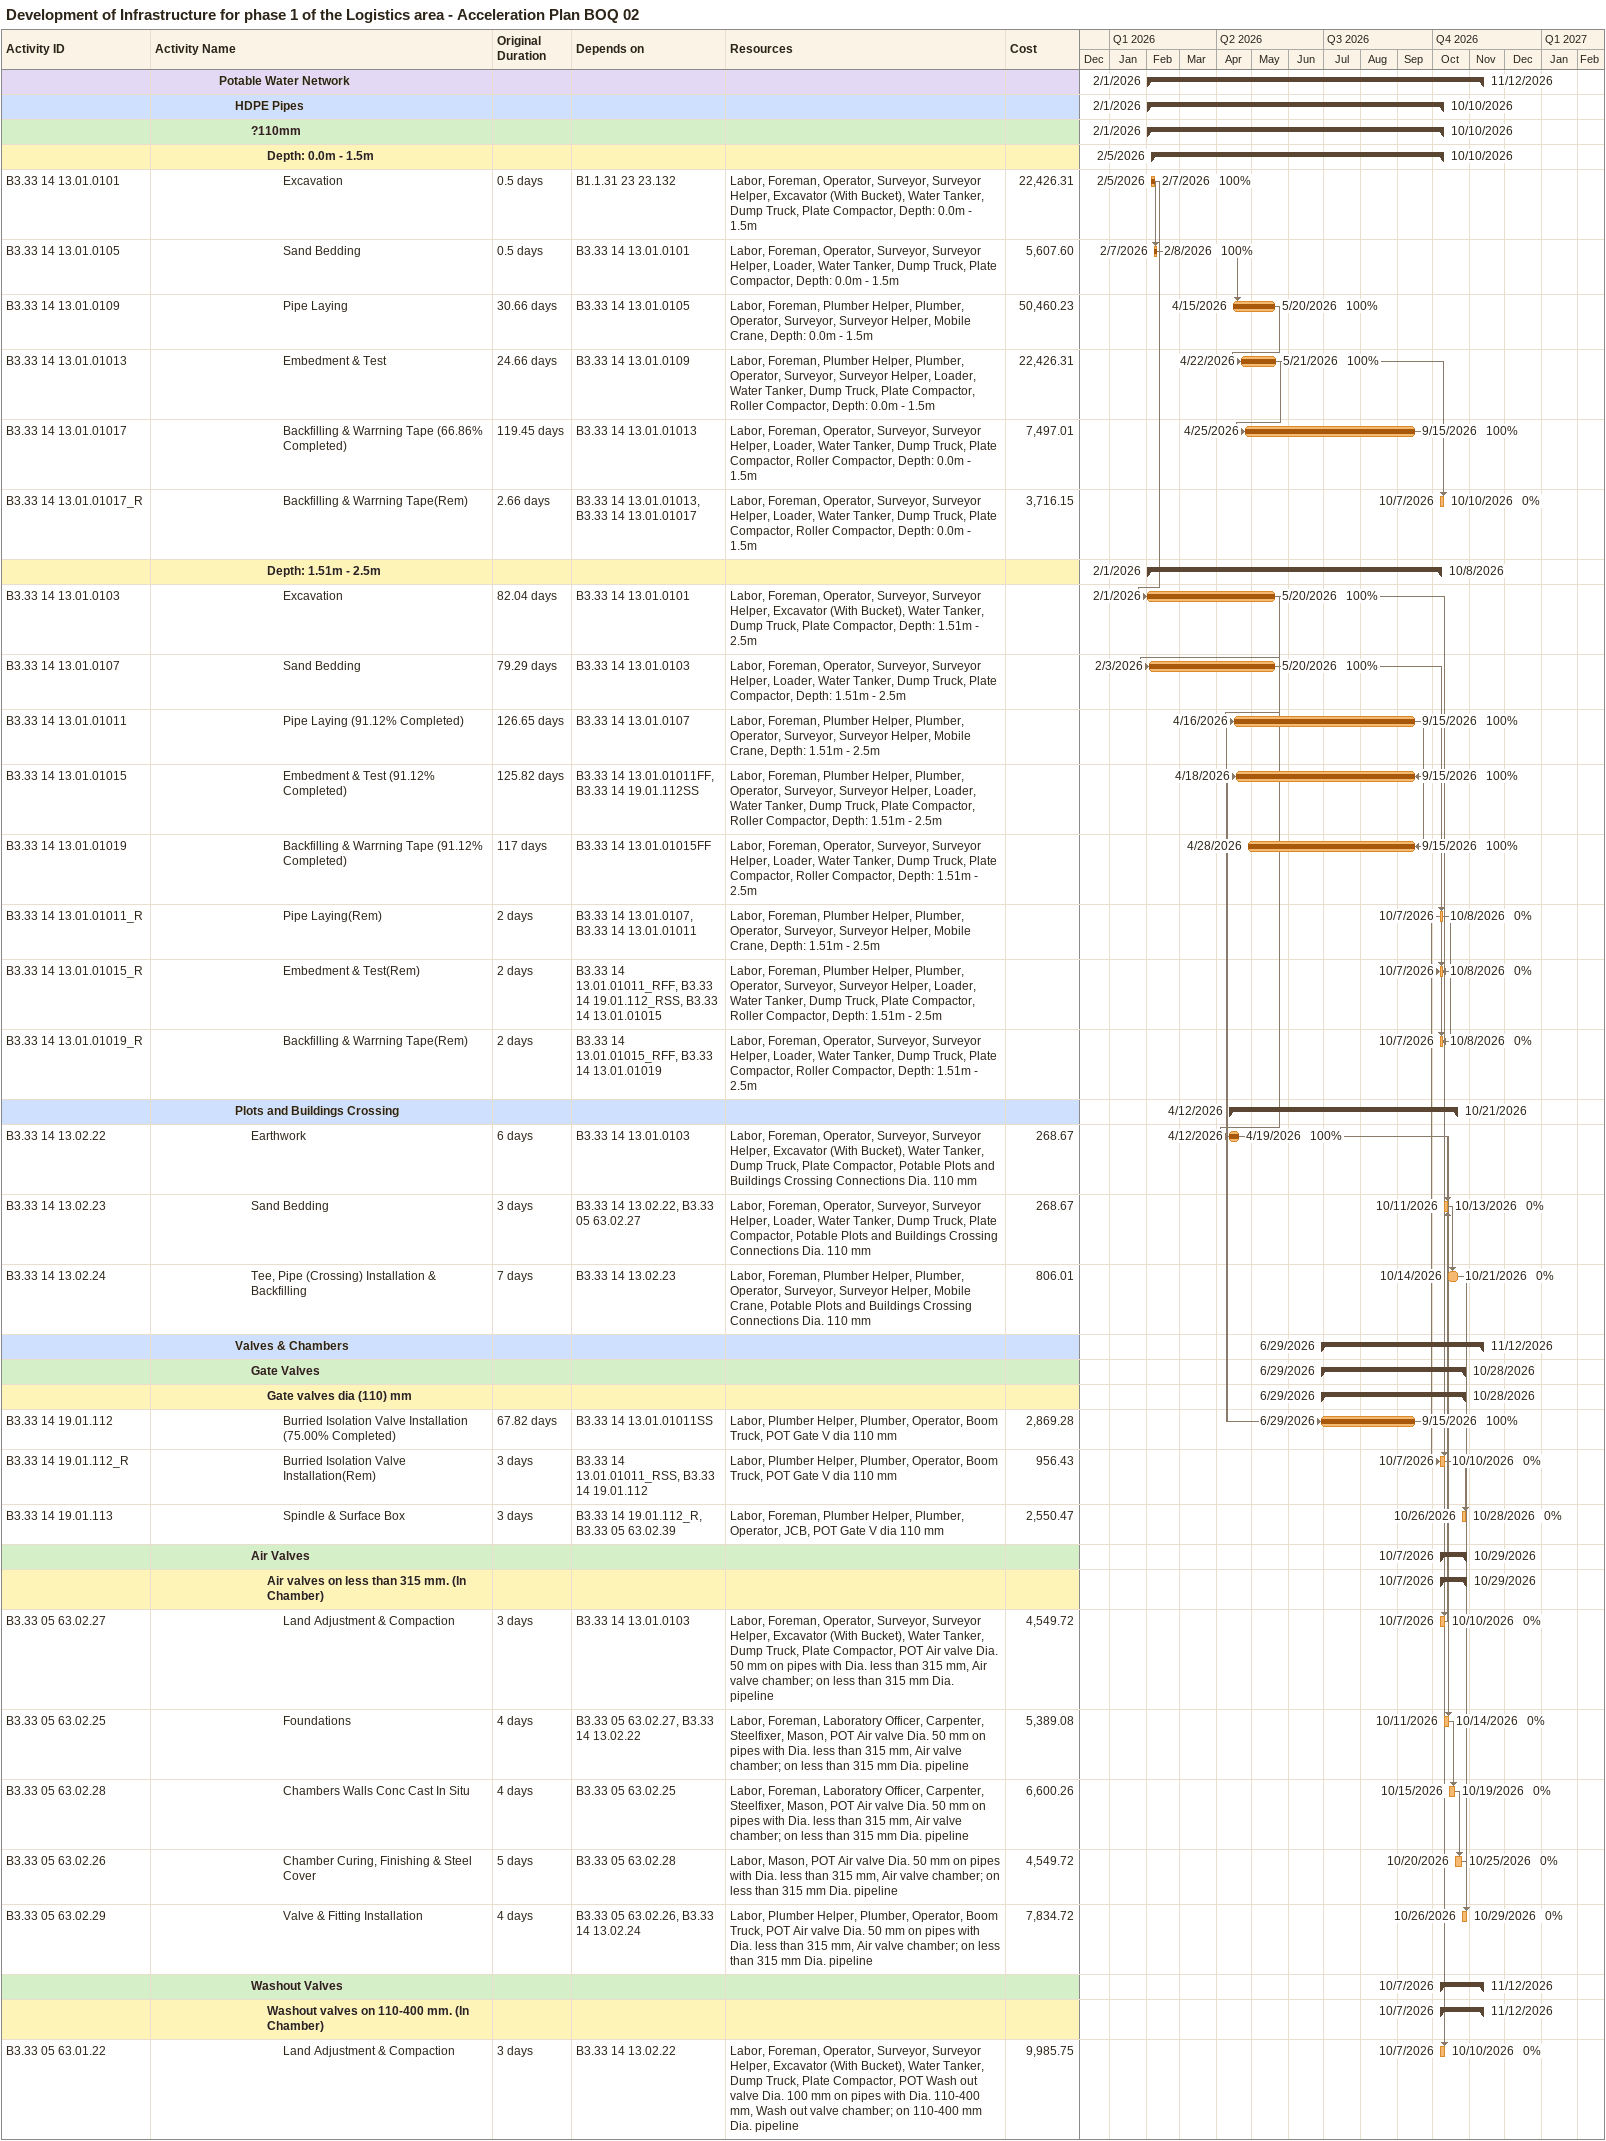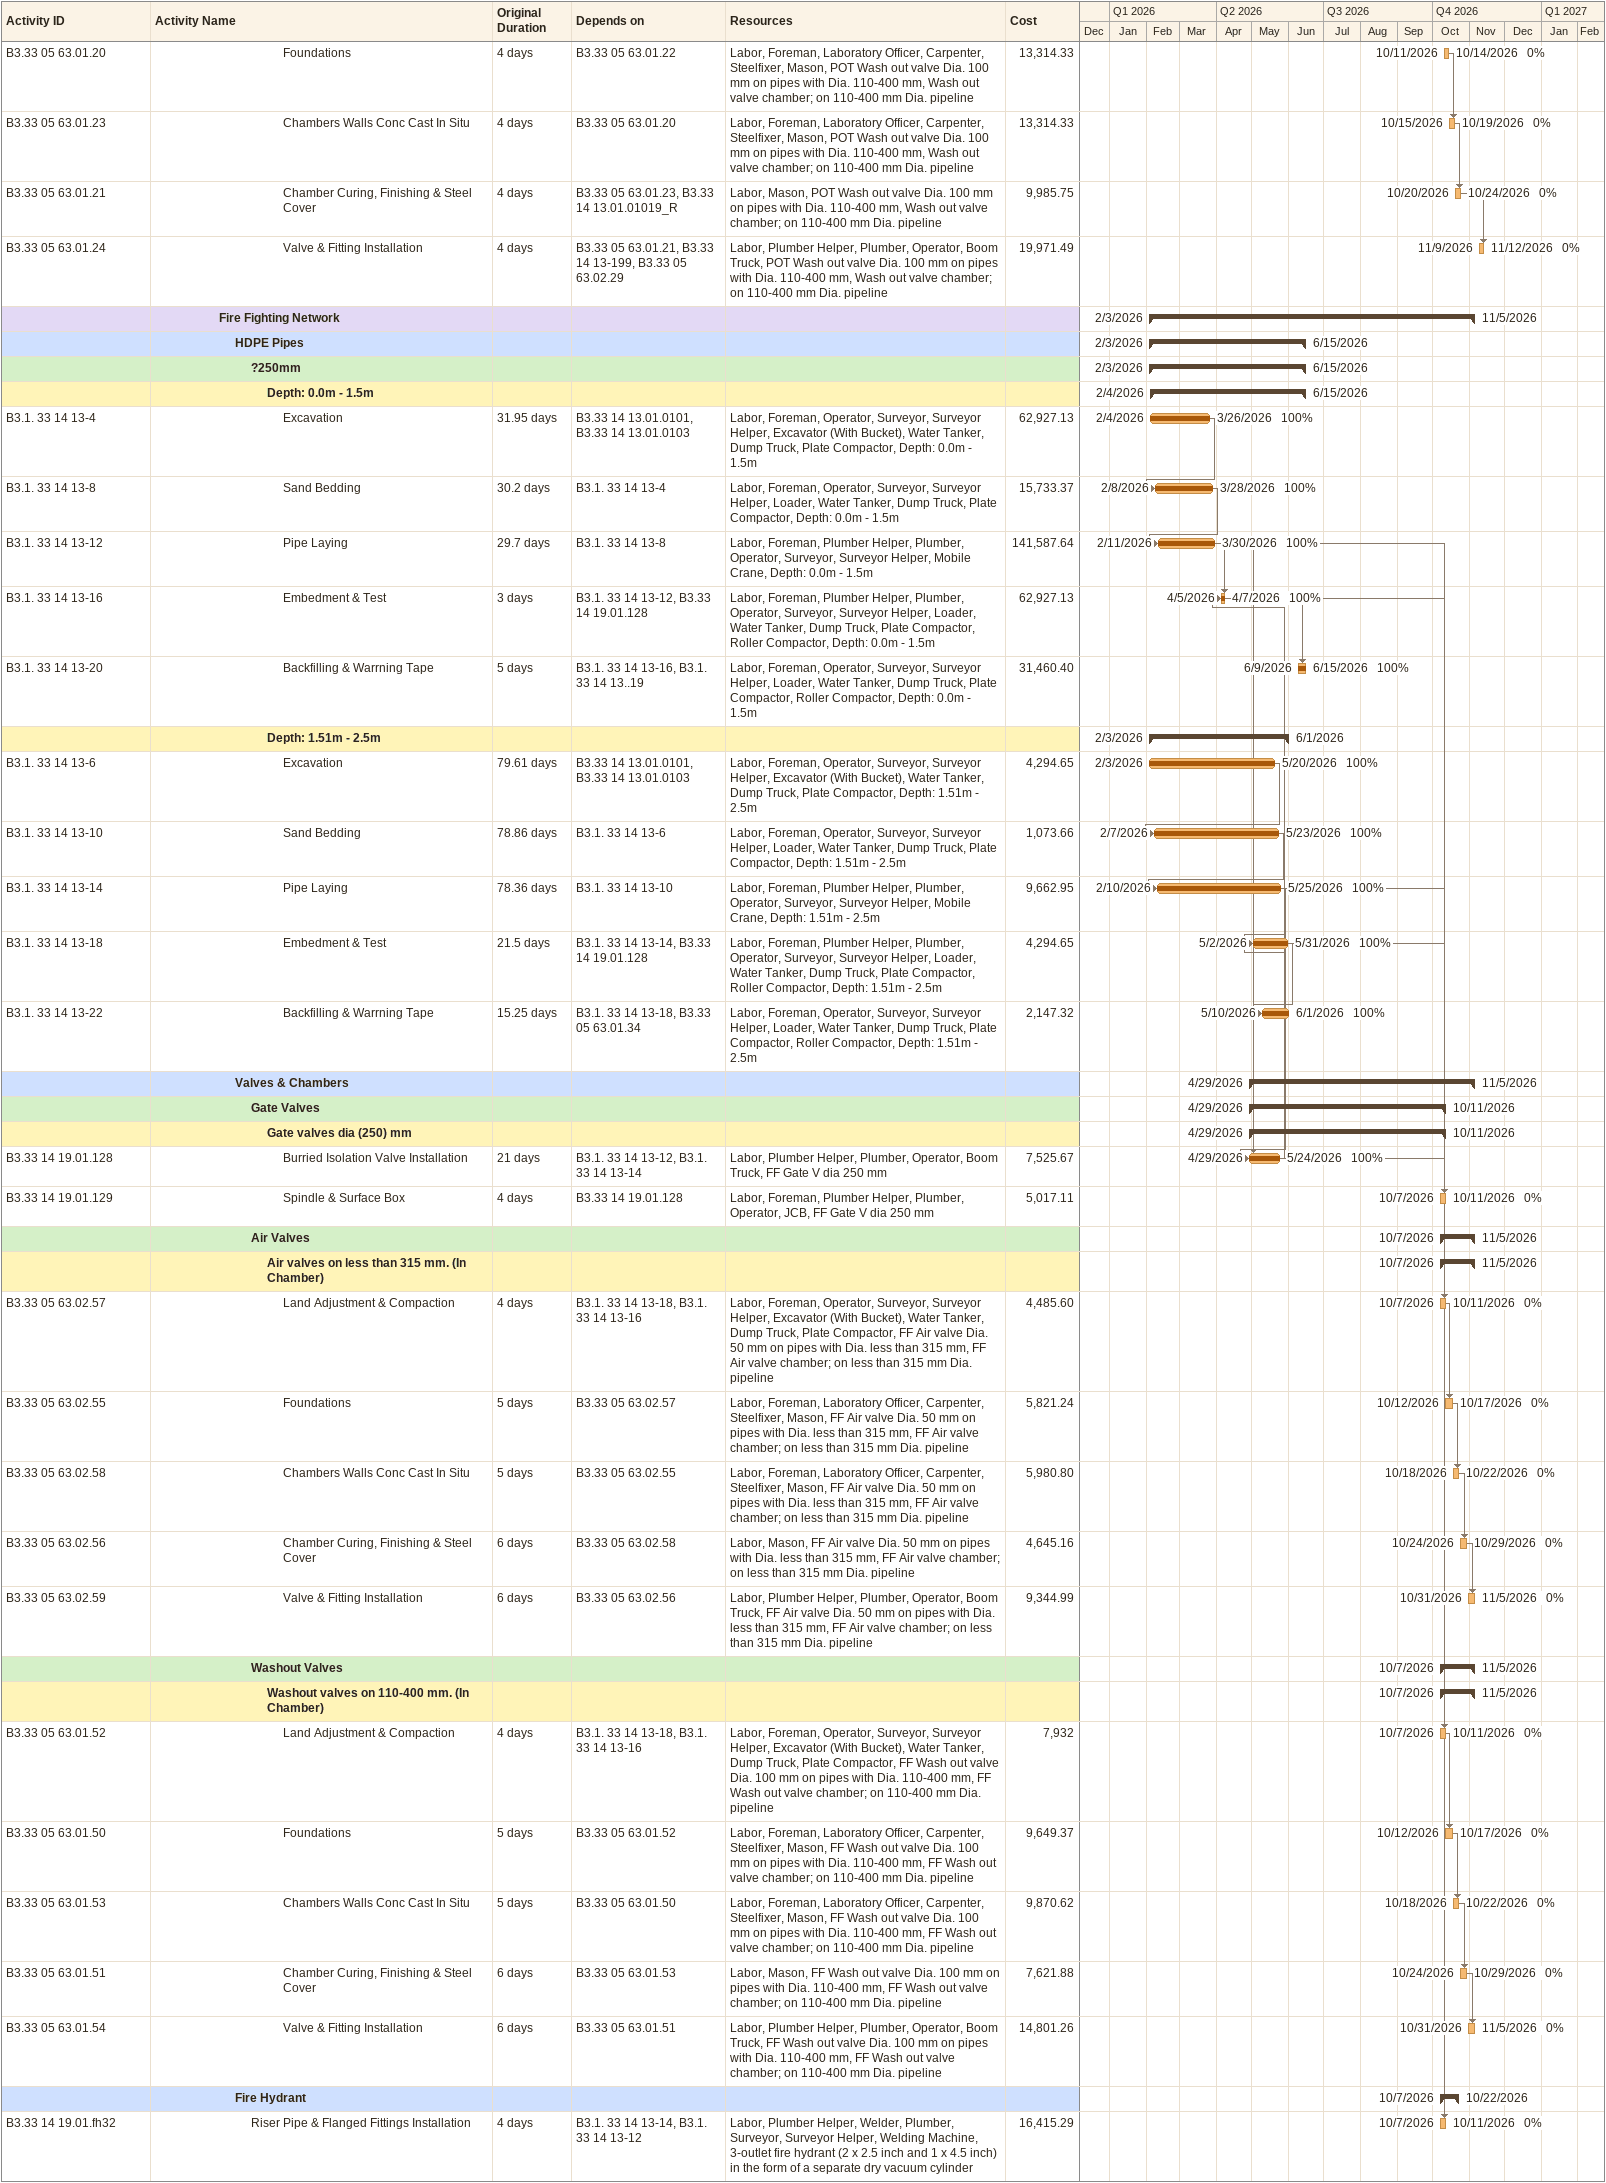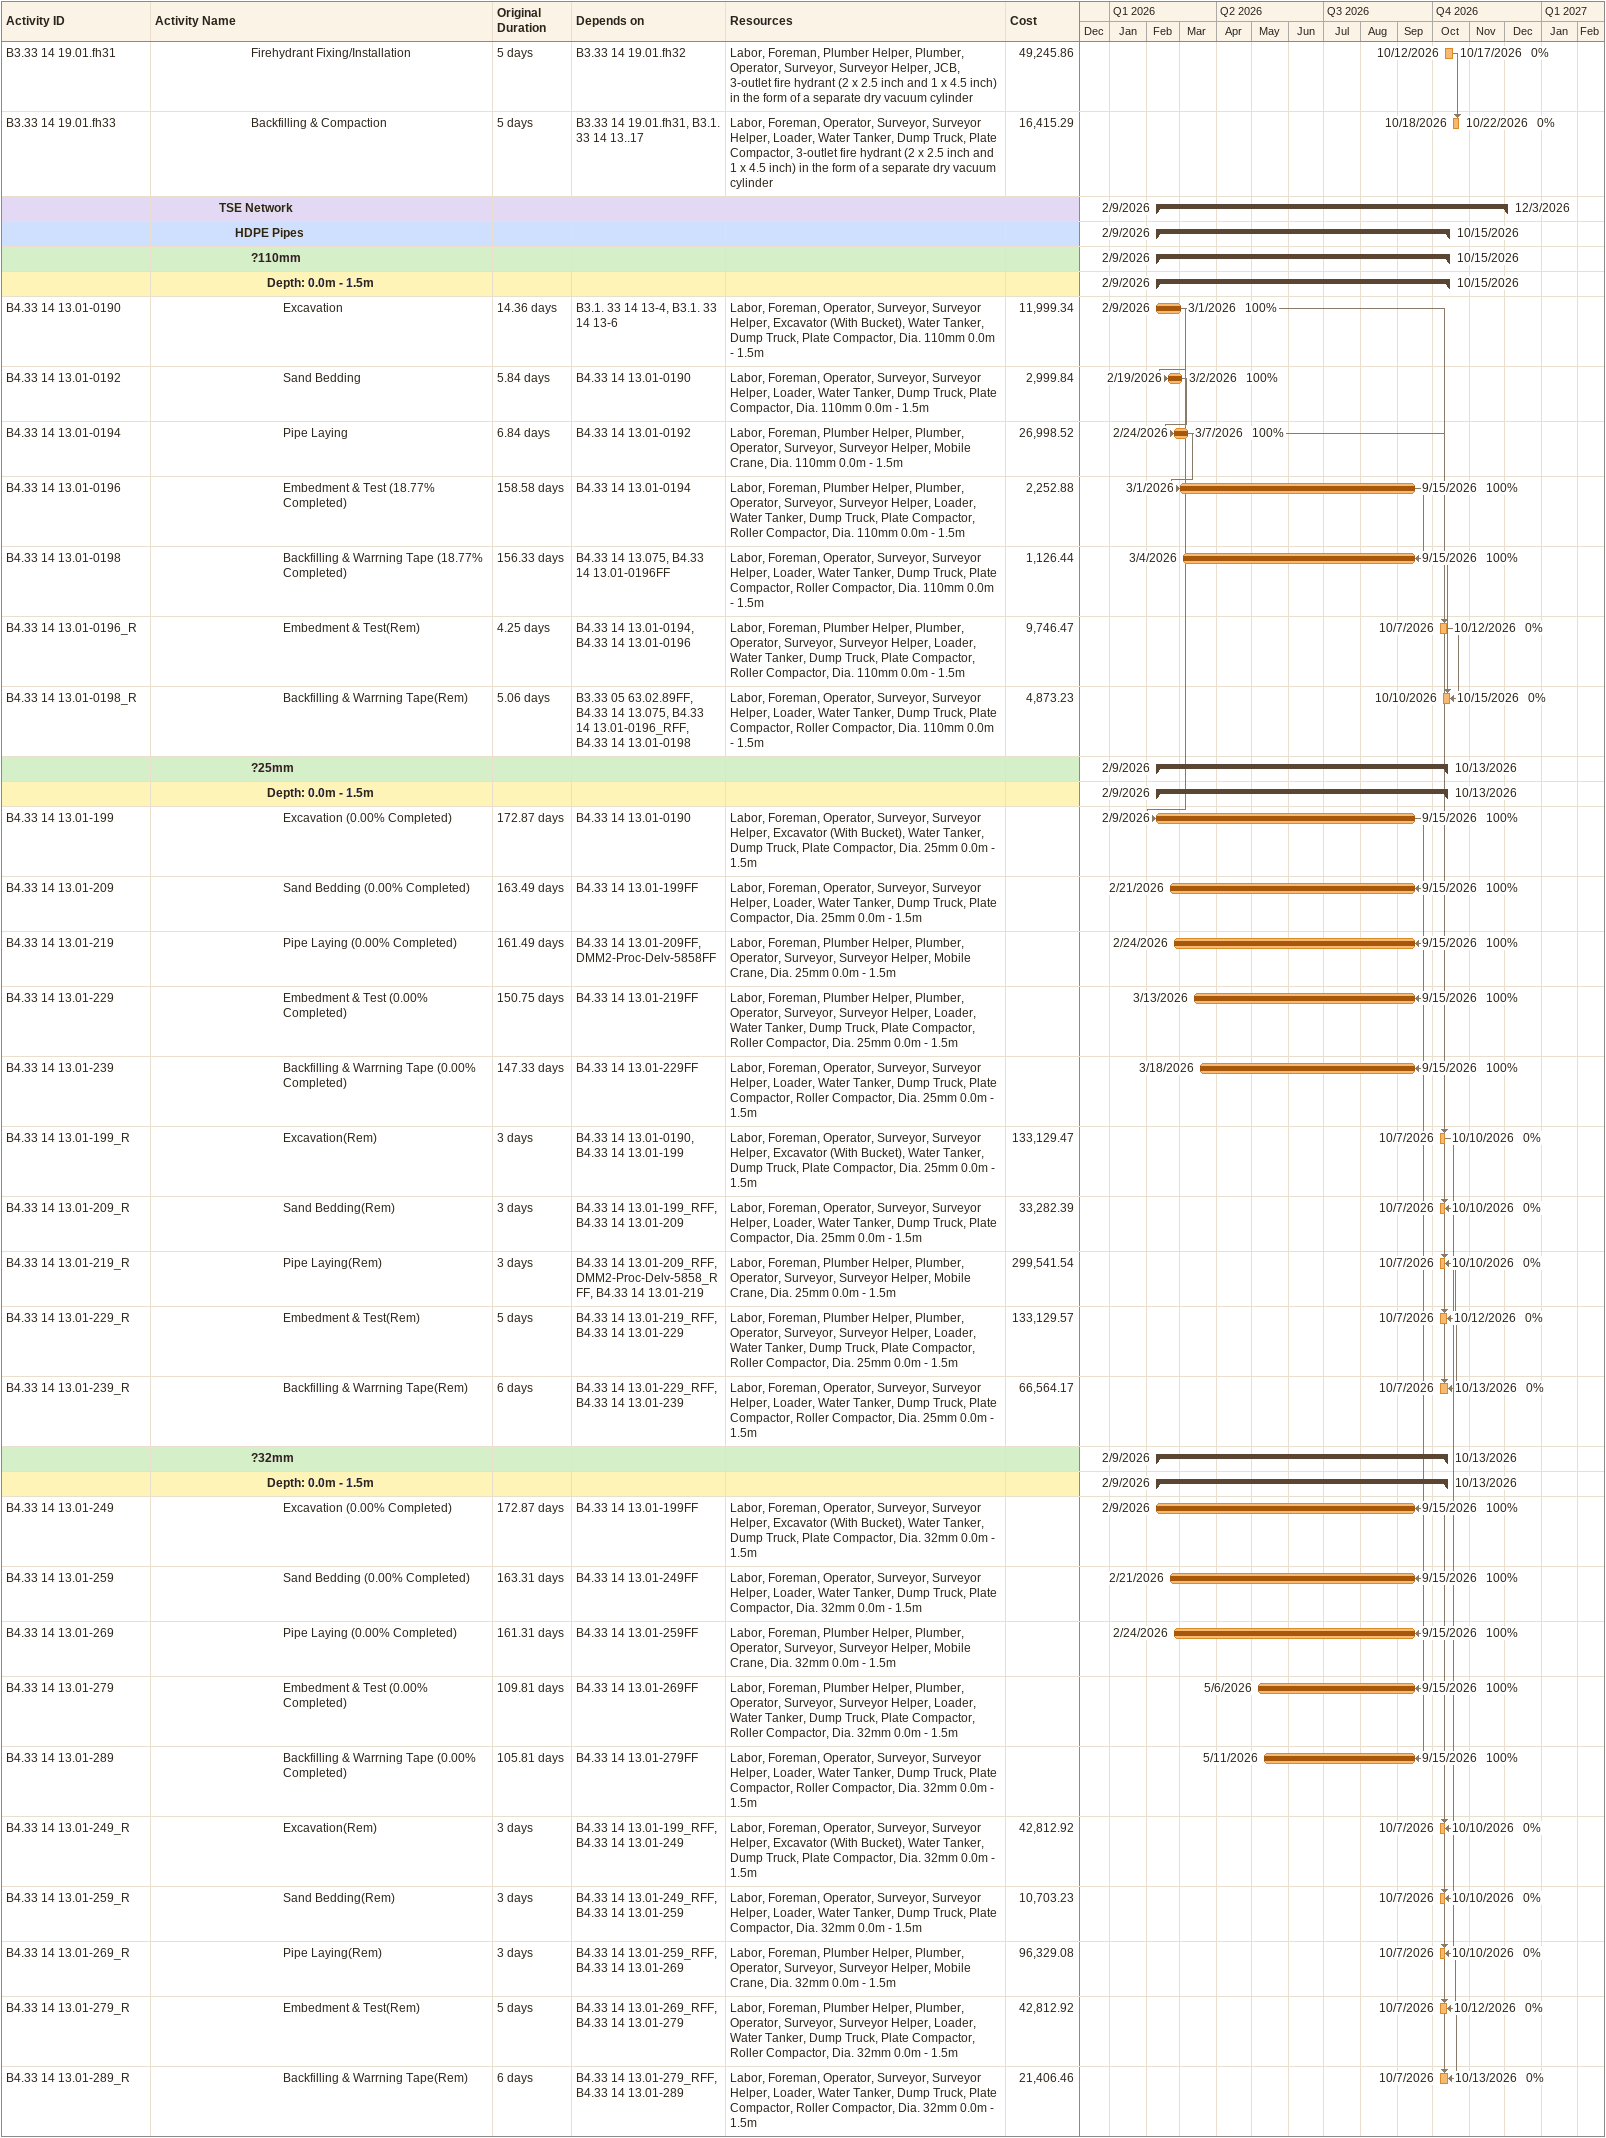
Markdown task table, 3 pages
Development of Infrastructure for phase 1 of the Logistics area - Acceleration Plan BOQ 02

| ID | Level | Task | Original duration | Start | Finish | Predecessors | Resources | % complete | Cost |
|---|---|---|---|---|---|---|---|---|---|
|  | 5 | **Potable Water Network** |  | 2026-02-01 | 2026-11-12 |  |  |  |  |
|  | 6 | **HDPE Pipes** |  | 2026-02-01 | 2026-10-10 |  |  |  |  |
|  | 7 | **?110mm** |  | 2026-02-01 | 2026-10-10 |  |  |  |  |
|  | 8 | **Depth: 0.0m - 1.5m** |  | 2026-02-05 | 2026-10-10 |  |  |  |  |
| B3.33 14 13.01.0101 | 9 | Excavation | 0.5d | 2026-02-05 | 2026-02-07 | B1.1.31 23 23.132 | Labor, Foreman, Operator, Surveyor, Surveyor Helper, Excavator (With Bucket), Water Tanker, Dump Truck, Plate Compactor, Depth: 0.0m - 1.5m | 100 | 22426.31 |
| B3.33 14 13.01.0105 | 9 | Sand Bedding | 0.5d | 2026-02-07 | 2026-02-08 | B3.33 14 13.01.0101 | Labor, Foreman, Operator, Surveyor, Surveyor Helper, Loader, Water Tanker, Dump Truck, Plate Compactor, Depth: 0.0m - 1.5m | 100 | 5607.60 |
| B3.33 14 13.01.0109 | 9 | Pipe Laying | 30.66d | 2026-04-15 | 2026-05-20 | B3.33 14 13.01.0105 | Labor, Foreman, Plumber Helper, Plumber, Operator, Surveyor, Surveyor Helper, Mobile Crane, Depth: 0.0m - 1.5m | 100 | 50460.23 |
| B3.33 14 13.01.01013 | 9 | Embedment & Test | 24.66d | 2026-04-22 | 2026-05-21 | B3.33 14 13.01.0109 | Labor, Foreman, Plumber Helper, Plumber, Operator, Surveyor, Surveyor Helper, Loader, Water Tanker, Dump Truck, Plate Compactor, Roller Compactor, Depth: 0.0m - 1.5m | 100 | 22426.31 |
| B3.33 14 13.01.01017 | 9 | Backfilling & Warrning Tape (66.86% Completed) | 119.45d | 2026-04-25 | 2026-09-15 | B3.33 14 13.01.01013 | Labor, Foreman, Operator, Surveyor, Surveyor Helper, Loader, Water Tanker, Dump Truck, Plate Compactor, Roller Compactor, Depth: 0.0m - 1.5m | 100 | 7497.01 |
| B3.33 14 13.01.01017_R | 9 | Backfilling & Warrning Tape(Rem) | 2.66d | 2026-10-07 | 2026-10-10 | B3.33 14 13.01.01013, B3.33 14 13.01.01017 | Labor, Foreman, Operator, Surveyor, Surveyor Helper, Loader, Water Tanker, Dump Truck, Plate Compactor, Roller Compactor, Depth: 0.0m - 1.5m | 0 | 3716.15 |
|  | 8 | **Depth: 1.51m - 2.5m** |  | 2026-02-01 | 2026-10-08 |  |  |  |  |
| B3.33 14 13.01.0103 | 9 | Excavation | 82.04d | 2026-02-01 | 2026-05-20 | B3.33 14 13.01.0101 | Labor, Foreman, Operator, Surveyor, Surveyor Helper, Excavator (With Bucket), Water Tanker, Dump Truck, Plate Compactor, Depth: 1.51m - 2.5m | 100 |  |
| B3.33 14 13.01.0107 | 9 | Sand Bedding | 79.29d | 2026-02-03 | 2026-05-20 | B3.33 14 13.01.0103 | Labor, Foreman, Operator, Surveyor, Surveyor Helper, Loader, Water Tanker, Dump Truck, Plate Compactor, Depth: 1.51m - 2.5m | 100 |  |
| B3.33 14 13.01.01011 | 9 | Pipe Laying (91.12% Completed) | 126.65d | 2026-04-16 | 2026-09-15 | B3.33 14 13.01.0107 | Labor, Foreman, Plumber Helper, Plumber, Operator, Surveyor, Surveyor Helper, Mobile Crane, Depth: 1.51m - 2.5m | 100 |  |
| B3.33 14 13.01.01015 | 9 | Embedment & Test (91.12% Completed) | 125.82d | 2026-04-18 | 2026-09-15 | B3.33 14 13.01.01011FF, B3.33 14 19.01.112SS | Labor, Foreman, Plumber Helper, Plumber, Operator, Surveyor, Surveyor Helper, Loader, Water Tanker, Dump Truck, Plate Compactor, Roller Compactor, Depth: 1.51m - 2.5m | 100 |  |
| B3.33 14 13.01.01019 | 9 | Backfilling & Warrning Tape (91.12% Completed) | 117d | 2026-04-28 | 2026-09-15 | B3.33 14 13.01.01015FF | Labor, Foreman, Operator, Surveyor, Surveyor Helper, Loader, Water Tanker, Dump Truck, Plate Compactor, Roller Compactor, Depth: 1.51m - 2.5m | 100 |  |
| B3.33 14 13.01.01011_R | 9 | Pipe Laying(Rem) | 2d | 2026-10-07 | 2026-10-08 | B3.33 14 13.01.0107, B3.33 14 13.01.01011 | Labor, Foreman, Plumber Helper, Plumber, Operator, Surveyor, Surveyor Helper, Mobile Crane, Depth: 1.51m - 2.5m | 0 |  |
| B3.33 14 13.01.01015_R | 9 | Embedment & Test(Rem) | 2d | 2026-10-07 | 2026-10-08 | B3.33 14 13.01.01011_RFF, B3.33 14 19.01.112_RSS, B3.33 14 13.01.01015 | Labor, Foreman, Plumber Helper, Plumber, Operator, Surveyor, Surveyor Helper, Loader, Water Tanker, Dump Truck, Plate Compactor, Roller Compactor, Depth: 1.51m - 2.5m | 0 |  |
| B3.33 14 13.01.01019_R | 9 | Backfilling & Warrning Tape(Rem) | 2d | 2026-10-07 | 2026-10-08 | B3.33 14 13.01.01015_RFF, B3.33 14 13.01.01019 | Labor, Foreman, Operator, Surveyor, Surveyor Helper, Loader, Water Tanker, Dump Truck, Plate Compactor, Roller Compactor, Depth: 1.51m - 2.5m | 0 |  |
|  | 6 | **Plots and Buildings Crossing** |  | 2026-04-12 | 2026-10-21 |  |  |  |  |
| B3.33 14 13.02.22 | 7 | Earthwork | 6d | 2026-04-12 | 2026-04-19 | B3.33 14 13.01.0103 | Labor, Foreman, Operator, Surveyor, Surveyor Helper, Excavator (With Bucket), Water Tanker, Dump Truck, Plate Compactor, Potable Plots and Buildings Crossing Connections Dia. 110 mm | 100 | 268.67 |
| B3.33 14 13.02.23 | 7 | Sand Bedding | 3d | 2026-10-11 | 2026-10-13 | B3.33 14 13.02.22, B3.33 05 63.02.27 | Labor, Foreman, Operator, Surveyor, Surveyor Helper, Loader, Water Tanker, Dump Truck, Plate Compactor, Potable Plots and Buildings Crossing Connections Dia. 110 mm | 0 | 268.67 |
| B3.33 14 13.02.24 | 7 | Tee, Pipe (Crossing) Installation & Backfilling | 7d | 2026-10-14 | 2026-10-21 | B3.33 14 13.02.23 | Labor, Foreman, Plumber Helper, Plumber, Operator, Surveyor, Surveyor Helper, Mobile Crane, Potable Plots and Buildings Crossing Connections Dia. 110 mm | 0 | 806.01 |
|  | 6 | **Valves & Chambers** |  | 2026-06-29 | 2026-11-12 |  |  |  |  |
|  | 7 | **Gate Valves** |  | 2026-06-29 | 2026-10-28 |  |  |  |  |
|  | 8 | **Gate valves dia (110) mm** |  | 2026-06-29 | 2026-10-28 |  |  |  |  |
| B3.33 14 19.01.112 | 9 | Burried Isolation Valve Installation (75.00% Completed) | 67.82d | 2026-06-29 | 2026-09-15 | B3.33 14 13.01.01011SS | Labor, Plumber Helper, Plumber, Operator, Boom Truck, POT Gate V dia 110 mm | 100 | 2869.28 |
| B3.33 14 19.01.112_R | 9 | Burried Isolation Valve Installation(Rem) | 3d | 2026-10-07 | 2026-10-10 | B3.33 14 13.01.01011_RSS, B3.33 14 19.01.112 | Labor, Plumber Helper, Plumber, Operator, Boom Truck, POT Gate V dia 110 mm | 0 | 956.43 |
| B3.33 14 19.01.113 | 9 | Spindle & Surface Box | 3d | 2026-10-26 | 2026-10-28 | B3.33 14 19.01.112_R, B3.33 05 63.02.39 | Labor, Foreman, Plumber Helper, Plumber, Operator, JCB, POT Gate V dia 110 mm | 0 | 2550.47 |
|  | 7 | **Air Valves** |  | 2026-10-07 | 2026-10-29 |  |  |  |  |
|  | 8 | **Air valves on less than 315 mm. (In Chamber)** |  | 2026-10-07 | 2026-10-29 |  |  |  |  |
| B3.33 05 63.02.27 | 9 | Land Adjustment & Compaction | 3d | 2026-10-07 | 2026-10-10 | B3.33 14 13.01.0103 | Labor, Foreman, Operator, Surveyor, Surveyor Helper, Excavator (With Bucket), Water Tanker, Dump Truck, Plate Compactor, POT Air valve Dia. 50 mm on pipes with Dia. less than 315 mm, Air valve chamber; on less than 315 mm Dia. pipeline | 0 | 4549.72 |
| B3.33 05 63.02.25 | 9 | Foundations | 4d | 2026-10-11 | 2026-10-14 | B3.33 05 63.02.27, B3.33 14 13.02.22 | Labor, Foreman, Laboratory Officer, Carpenter, Steelfixer, Mason, POT Air valve Dia. 50 mm on pipes with Dia. less than 315 mm, Air valve chamber; on less than 315 mm Dia. pipeline | 0 | 5389.08 |
| B3.33 05 63.02.28 | 9 | Chambers Walls Conc Cast In Situ | 4d | 2026-10-15 | 2026-10-19 | B3.33 05 63.02.25 | Labor, Foreman, Laboratory Officer, Carpenter, Steelfixer, Mason, POT Air valve Dia. 50 mm on pipes with Dia. less than 315 mm, Air valve chamber; on less than 315 mm Dia. pipeline | 0 | 6600.26 |
| B3.33 05 63.02.26 | 9 | Chamber Curing, Finishing & Steel Cover | 5d | 2026-10-20 | 2026-10-25 | B3.33 05 63.02.28 | Labor, Mason, POT Air valve Dia. 50 mm on pipes with Dia. less than 315 mm, Air valve chamber; on less than 315 mm Dia. pipeline | 0 | 4549.72 |
| B3.33 05 63.02.29 | 9 | Valve & Fitting Installation | 4d | 2026-10-26 | 2026-10-29 | B3.33 05 63.02.26, B3.33 14 13.02.24 | Labor, Plumber Helper, Plumber, Operator, Boom Truck, POT Air valve Dia. 50 mm on pipes with Dia. less than 315 mm, Air valve chamber; on less than 315 mm Dia. pipeline | 0 | 7834.72 |
|  | 7 | **Washout Valves** |  | 2026-10-07 | 2026-11-12 |  |  |  |  |
|  | 8 | **Washout valves on 110-400 mm. (In Chamber)** |  | 2026-10-07 | 2026-11-12 |  |  |  |  |
| B3.33 05 63.01.22 | 9 | Land Adjustment & Compaction | 3d | 2026-10-07 | 2026-10-10 | B3.33 14 13.02.22 | Labor, Foreman, Operator, Surveyor, Surveyor Helper, Excavator (With Bucket), Water Tanker, Dump Truck, Plate Compactor, POT Wash out valve Dia. 100 mm on pipes with Dia. 110-400 mm, Wash out valve chamber; on 110-400 mm Dia. pipeline | 0 | 9985.75 |
| B3.33 05 63.01.20 | 9 | Foundations | 4d | 2026-10-11 | 2026-10-14 | B3.33 05 63.01.22 | Labor, Foreman, Laboratory Officer, Carpenter, Steelfixer, Mason, POT Wash out valve Dia. 100 mm on pipes with Dia. 110-400 mm, Wash out valve chamber; on 110-400 mm Dia. pipeline | 0 | 13314.33 |
| B3.33 05 63.01.23 | 9 | Chambers Walls Conc Cast In Situ | 4d | 2026-10-15 | 2026-10-19 | B3.33 05 63.01.20 | Labor, Foreman, Laboratory Officer, Carpenter, Steelfixer, Mason, POT Wash out valve Dia. 100 mm on pipes with Dia. 110-400 mm, Wash out valve chamber; on 110-400 mm Dia. pipeline | 0 | 13314.33 |
| B3.33 05 63.01.21 | 9 | Chamber Curing, Finishing & Steel Cover | 4d | 2026-10-20 | 2026-10-24 | B3.33 05 63.01.23, B3.33 14 13.01.01019_R | Labor, Mason, POT Wash out valve Dia. 100 mm on pipes with Dia. 110-400 mm, Wash out valve chamber; on 110-400 mm Dia. pipeline | 0 | 9985.75 |
| B3.33 05 63.01.24 | 9 | Valve & Fitting Installation | 4d | 2026-11-09 | 2026-11-12 | B3.33 05 63.01.21, B3.33 14 13-199, B3.33 05 63.02.29 | Labor, Plumber Helper, Plumber, Operator, Boom Truck, POT Wash out valve Dia. 100 mm on pipes with Dia. 110-400 mm, Wash out valve chamber; on 110-400 mm Dia. pipeline | 0 | 19971.49 |
|  | 5 | **Fire Fighting Network** |  | 2026-02-03 | 2026-11-05 |  |  |  |  |
|  | 6 | **HDPE Pipes** |  | 2026-02-03 | 2026-06-15 |  |  |  |  |
|  | 7 | **?250mm** |  | 2026-02-03 | 2026-06-15 |  |  |  |  |
|  | 8 | **Depth: 0.0m - 1.5m** |  | 2026-02-04 | 2026-06-15 |  |  |  |  |
| B3.1. 33 14 13-4 | 9 | Excavation | 31.95d | 2026-02-04 | 2026-03-26 | B3.33 14 13.01.0101, B3.33 14 13.01.0103 | Labor, Foreman, Operator, Surveyor, Surveyor Helper, Excavator (With Bucket), Water Tanker, Dump Truck, Plate Compactor, Depth: 0.0m - 1.5m | 100 | 62927.13 |
| B3.1. 33 14 13-8 | 9 | Sand Bedding | 30.2d | 2026-02-08 | 2026-03-28 | B3.1. 33 14 13-4 | Labor, Foreman, Operator, Surveyor, Surveyor Helper, Loader, Water Tanker, Dump Truck, Plate Compactor, Depth: 0.0m - 1.5m | 100 | 15733.37 |
| B3.1. 33 14 13-12 | 9 | Pipe Laying | 29.7d | 2026-02-11 | 2026-03-30 | B3.1. 33 14 13-8 | Labor, Foreman, Plumber Helper, Plumber, Operator, Surveyor, Surveyor Helper, Mobile Crane, Depth: 0.0m - 1.5m | 100 | 141587.64 |
| B3.1. 33 14 13-16 | 9 | Embedment & Test | 3d | 2026-04-05 | 2026-04-07 | B3.1. 33 14 13-12, B3.33 14 19.01.128 | Labor, Foreman, Plumber Helper, Plumber, Operator, Surveyor, Surveyor Helper, Loader, Water Tanker, Dump Truck, Plate Compactor, Roller Compactor, Depth: 0.0m - 1.5m | 100 | 62927.13 |
| B3.1. 33 14 13-20 | 9 | Backfilling & Warrning Tape | 5d | 2026-06-09 | 2026-06-15 | B3.1. 33 14 13-16, B3.1. 33 14 13..19 | Labor, Foreman, Operator, Surveyor, Surveyor Helper, Loader, Water Tanker, Dump Truck, Plate Compactor, Roller Compactor, Depth: 0.0m - 1.5m | 100 | 31460.40 |
|  | 8 | **Depth: 1.51m - 2.5m** |  | 2026-02-03 | 2026-06-01 |  |  |  |  |
| B3.1. 33 14 13-6 | 9 | Excavation | 79.61d | 2026-02-03 | 2026-05-20 | B3.33 14 13.01.0101, B3.33 14 13.01.0103 | Labor, Foreman, Operator, Surveyor, Surveyor Helper, Excavator (With Bucket), Water Tanker, Dump Truck, Plate Compactor, Depth: 1.51m - 2.5m | 100 | 4294.65 |
| B3.1. 33 14 13-10 | 9 | Sand Bedding | 78.86d | 2026-02-07 | 2026-05-23 | B3.1. 33 14 13-6 | Labor, Foreman, Operator, Surveyor, Surveyor Helper, Loader, Water Tanker, Dump Truck, Plate Compactor, Depth: 1.51m - 2.5m | 100 | 1073.66 |
| B3.1. 33 14 13-14 | 9 | Pipe Laying | 78.36d | 2026-02-10 | 2026-05-25 | B3.1. 33 14 13-10 | Labor, Foreman, Plumber Helper, Plumber, Operator, Surveyor, Surveyor Helper, Mobile Crane, Depth: 1.51m - 2.5m | 100 | 9662.95 |
| B3.1. 33 14 13-18 | 9 | Embedment & Test | 21.5d | 2026-05-02 | 2026-05-31 | B3.1. 33 14 13-14, B3.33 14 19.01.128 | Labor, Foreman, Plumber Helper, Plumber, Operator, Surveyor, Surveyor Helper, Loader, Water Tanker, Dump Truck, Plate Compactor, Roller Compactor, Depth: 1.51m - 2.5m | 100 | 4294.65 |
| B3.1. 33 14 13-22 | 9 | Backfilling & Warrning Tape | 15.25d | 2026-05-10 | 2026-06-01 | B3.1. 33 14 13-18, B3.33 05 63.01.34 | Labor, Foreman, Operator, Surveyor, Surveyor Helper, Loader, Water Tanker, Dump Truck, Plate Compactor, Roller Compactor, Depth: 1.51m - 2.5m | 100 | 2147.32 |
|  | 6 | **Valves & Chambers** |  | 2026-04-29 | 2026-11-05 |  |  |  |  |
|  | 7 | **Gate Valves** |  | 2026-04-29 | 2026-10-11 |  |  |  |  |
|  | 8 | **Gate valves dia (250) mm** |  | 2026-04-29 | 2026-10-11 |  |  |  |  |
| B3.33 14 19.01.128 | 9 | Burried Isolation Valve Installation | 21d | 2026-04-29 | 2026-05-24 | B3.1. 33 14 13-12, B3.1. 33 14 13-14 | Labor, Plumber Helper, Plumber, Operator, Boom Truck, FF Gate V dia 250 mm | 100 | 7525.67 |
| B3.33 14 19.01.129 | 9 | Spindle & Surface Box | 4d | 2026-10-07 | 2026-10-11 | B3.33 14 19.01.128 | Labor, Foreman, Plumber Helper, Plumber, Operator, JCB, FF Gate V dia 250 mm | 0 | 5017.11 |
|  | 7 | **Air Valves** |  | 2026-10-07 | 2026-11-05 |  |  |  |  |
|  | 8 | **Air valves on less than 315 mm. (In Chamber)** |  | 2026-10-07 | 2026-11-05 |  |  |  |  |
| B3.33 05 63.02.57 | 9 | Land Adjustment & Compaction | 4d | 2026-10-07 | 2026-10-11 | B3.1. 33 14 13-18, B3.1. 33 14 13-16 | Labor, Foreman, Operator, Surveyor, Surveyor Helper, Excavator (With Bucket), Water Tanker, Dump Truck, Plate Compactor, FF Air valve Dia. 50 mm on pipes with Dia. less than 315 mm, FF Air valve chamber; on less than 315 mm Dia. pipeline | 0 | 4485.60 |
| B3.33 05 63.02.55 | 9 | Foundations | 5d | 2026-10-12 | 2026-10-17 | B3.33 05 63.02.57 | Labor, Foreman, Laboratory Officer, Carpenter, Steelfixer, Mason, FF Air valve Dia. 50 mm on pipes with Dia. less than 315 mm, FF Air valve chamber; on less than 315 mm Dia. pipeline | 0 | 5821.24 |
| B3.33 05 63.02.58 | 9 | Chambers Walls Conc Cast In Situ | 5d | 2026-10-18 | 2026-10-22 | B3.33 05 63.02.55 | Labor, Foreman, Laboratory Officer, Carpenter, Steelfixer, Mason, FF Air valve Dia. 50 mm on pipes with Dia. less than 315 mm, FF Air valve chamber; on less than 315 mm Dia. pipeline | 0 | 5980.80 |
| B3.33 05 63.02.56 | 9 | Chamber Curing, Finishing & Steel Cover | 6d | 2026-10-24 | 2026-10-29 | B3.33 05 63.02.58 | Labor, Mason, FF Air valve Dia. 50 mm on pipes with Dia. less than 315 mm, FF Air valve chamber; on less than 315 mm Dia. pipeline | 0 | 4645.16 |
| B3.33 05 63.02.59 | 9 | Valve & Fitting Installation | 6d | 2026-10-31 | 2026-11-05 | B3.33 05 63.02.56 | Labor, Plumber Helper, Plumber, Operator, Boom Truck, FF Air valve Dia. 50 mm on pipes with Dia. less than 315 mm, FF Air valve chamber; on less than 315 mm Dia. pipeline | 0 | 9344.99 |
|  | 7 | **Washout Valves** |  | 2026-10-07 | 2026-11-05 |  |  |  |  |
|  | 8 | **Washout valves on 110-400 mm. (In Chamber)** |  | 2026-10-07 | 2026-11-05 |  |  |  |  |
| B3.33 05 63.01.52 | 9 | Land Adjustment & Compaction | 4d | 2026-10-07 | 2026-10-11 | B3.1. 33 14 13-18, B3.1. 33 14 13-16 | Labor, Foreman, Operator, Surveyor, Surveyor Helper, Excavator (With Bucket), Water Tanker, Dump Truck, Plate Compactor, FF Wash out valve Dia. 100 mm on pipes with Dia. 110-400 mm, FF Wash out valve chamber; on 110-400 mm Dia. pipeline | 0 | 7932 |
| B3.33 05 63.01.50 | 9 | Foundations | 5d | 2026-10-12 | 2026-10-17 | B3.33 05 63.01.52 | Labor, Foreman, Laboratory Officer, Carpenter, Steelfixer, Mason, FF Wash out valve Dia. 100 mm on pipes with Dia. 110-400 mm, FF Wash out valve chamber; on 110-400 mm Dia. pipeline | 0 | 9649.37 |
| B3.33 05 63.01.53 | 9 | Chambers Walls Conc Cast In Situ | 5d | 2026-10-18 | 2026-10-22 | B3.33 05 63.01.50 | Labor, Foreman, Laboratory Officer, Carpenter, Steelfixer, Mason, FF Wash out valve Dia. 100 mm on pipes with Dia. 110-400 mm, FF Wash out valve chamber; on 110-400 mm Dia. pipeline | 0 | 9870.62 |
| B3.33 05 63.01.51 | 9 | Chamber Curing, Finishing & Steel Cover | 6d | 2026-10-24 | 2026-10-29 | B3.33 05 63.01.53 | Labor, Mason, FF Wash out valve Dia. 100 mm on pipes with Dia. 110-400 mm, FF Wash out valve chamber; on 110-400 mm Dia. pipeline | 0 | 7621.88 |
| B3.33 05 63.01.54 | 9 | Valve & Fitting Installation | 6d | 2026-10-31 | 2026-11-05 | B3.33 05 63.01.51 | Labor, Plumber Helper, Plumber, Operator, Boom Truck, FF Wash out valve Dia. 100 mm on pipes with Dia. 110-400 mm, FF Wash out valve chamber; on 110-400 mm Dia. pipeline | 0 | 14801.26 |
|  | 6 | **Fire Hydrant** |  | 2026-10-07 | 2026-10-22 |  |  |  |  |
| B3.33 14 19.01.fh32 | 7 | Riser Pipe & Flanged Fittings Installation | 4d | 2026-10-07 | 2026-10-11 | B3.1. 33 14 13-14, B3.1. 33 14 13-12 | Labor, Plumber Helper, Welder, Plumber, Surveyor, Surveyor Helper, Welding Machine, 3-outlet fire hydrant (2 x 2.5 inch and 1 x 4.5 inch) in the form of a separate dry vacuum cylinder | 0 | 16415.29 |
| B3.33 14 19.01.fh31 | 7 | Firehydrant Fixing/Installation | 5d | 2026-10-12 | 2026-10-17 | B3.33 14 19.01.fh32 | Labor, Foreman, Plumber Helper, Plumber, Operator, Surveyor, Surveyor Helper, JCB, 3-outlet fire hydrant (2 x 2.5 inch and 1 x 4.5 inch) in the form of a separate dry vacuum cylinder | 0 | 49245.86 |
| B3.33 14 19.01.fh33 | 7 | Backfilling & Compaction | 5d | 2026-10-18 | 2026-10-22 | B3.33 14 19.01.fh31, B3.1. 33 14 13..17 | Labor, Foreman, Operator, Surveyor, Surveyor Helper, Loader, Water Tanker, Dump Truck, Plate Compactor, 3-outlet fire hydrant (2 x 2.5 inch and 1 x 4.5 inch) in the form of a separate dry vacuum cylinder | 0 | 16415.29 |
|  | 5 | **TSE Network** |  | 2026-02-09 | 2026-12-03 |  |  |  |  |
|  | 6 | **HDPE Pipes** |  | 2026-02-09 | 2026-10-15 |  |  |  |  |
|  | 7 | **?110mm** |  | 2026-02-09 | 2026-10-15 |  |  |  |  |
|  | 8 | **Depth: 0.0m - 1.5m** |  | 2026-02-09 | 2026-10-15 |  |  |  |  |
| B4.33 14 13.01-0190 | 9 | Excavation | 14.36d | 2026-02-09 | 2026-03-01 | B3.1. 33 14 13-4, B3.1. 33 14 13-6 | Labor, Foreman, Operator, Surveyor, Surveyor Helper, Excavator (With Bucket), Water Tanker, Dump Truck, Plate Compactor, Dia. 110mm 0.0m - 1.5m | 100 | 11999.34 |
| B4.33 14 13.01-0192 | 9 | Sand Bedding | 5.84d | 2026-02-19 | 2026-03-02 | B4.33 14 13.01-0190 | Labor, Foreman, Operator, Surveyor, Surveyor Helper, Loader, Water Tanker, Dump Truck, Plate Compactor, Dia. 110mm 0.0m - 1.5m | 100 | 2999.84 |
| B4.33 14 13.01-0194 | 9 | Pipe Laying | 6.84d | 2026-02-24 | 2026-03-07 | B4.33 14 13.01-0192 | Labor, Foreman, Plumber Helper, Plumber, Operator, Surveyor, Surveyor Helper, Mobile Crane, Dia. 110mm 0.0m - 1.5m | 100 | 26998.52 |
| B4.33 14 13.01-0196 | 9 | Embedment & Test (18.77% Completed) | 158.58d | 2026-03-01 | 2026-09-15 | B4.33 14 13.01-0194 | Labor, Foreman, Plumber Helper, Plumber, Operator, Surveyor, Surveyor Helper, Loader, Water Tanker, Dump Truck, Plate Compactor, Roller Compactor, Dia. 110mm 0.0m - 1.5m | 100 | 2252.88 |
| B4.33 14 13.01-0198 | 9 | Backfilling & Warrning Tape (18.77% Completed) | 156.33d | 2026-03-04 | 2026-09-15 | B4.33 14 13.075, B4.33 14 13.01-0196FF | Labor, Foreman, Operator, Surveyor, Surveyor Helper, Loader, Water Tanker, Dump Truck, Plate Compactor, Roller Compactor, Dia. 110mm 0.0m - 1.5m | 100 | 1126.44 |
| B4.33 14 13.01-0196_R | 9 | Embedment & Test(Rem) | 4.25d | 2026-10-07 | 2026-10-12 | B4.33 14 13.01-0194, B4.33 14 13.01-0196 | Labor, Foreman, Plumber Helper, Plumber, Operator, Surveyor, Surveyor Helper, Loader, Water Tanker, Dump Truck, Plate Compactor, Roller Compactor, Dia. 110mm 0.0m - 1.5m | 0 | 9746.47 |
| B4.33 14 13.01-0198_R | 9 | Backfilling & Warrning Tape(Rem) | 5.06d | 2026-10-10 | 2026-10-15 | B3.33 05 63.02.89FF, B4.33 14 13.075, B4.33 14 13.01-0196_RFF, B4.33 14 13.01-0198 | Labor, Foreman, Operator, Surveyor, Surveyor Helper, Loader, Water Tanker, Dump Truck, Plate Compactor, Roller Compactor, Dia. 110mm 0.0m - 1.5m | 0 | 4873.23 |
|  | 7 | **?25mm** |  | 2026-02-09 | 2026-10-13 |  |  |  |  |
|  | 8 | **Depth: 0.0m - 1.5m** |  | 2026-02-09 | 2026-10-13 |  |  |  |  |
| B4.33 14 13.01-199 | 9 | Excavation (0.00% Completed) | 172.87d | 2026-02-09 | 2026-09-15 | B4.33 14 13.01-0190 | Labor, Foreman, Operator, Surveyor, Surveyor Helper, Excavator (With Bucket), Water Tanker, Dump Truck, Plate Compactor, Dia. 25mm 0.0m - 1.5m | 100 |  |
| B4.33 14 13.01-209 | 9 | Sand Bedding (0.00% Completed) | 163.49d | 2026-02-21 | 2026-09-15 | B4.33 14 13.01-199FF | Labor, Foreman, Operator, Surveyor, Surveyor Helper, Loader, Water Tanker, Dump Truck, Plate Compactor, Dia. 25mm 0.0m - 1.5m | 100 |  |
| B4.33 14 13.01-219 | 9 | Pipe Laying (0.00% Completed) | 161.49d | 2026-02-24 | 2026-09-15 | B4.33 14 13.01-209FF, DMM2-Proc-Delv-5858FF | Labor, Foreman, Plumber Helper, Plumber, Operator, Surveyor, Surveyor Helper, Mobile Crane, Dia. 25mm 0.0m - 1.5m | 100 |  |
| B4.33 14 13.01-229 | 9 | Embedment & Test (0.00% Completed) | 150.75d | 2026-03-13 | 2026-09-15 | B4.33 14 13.01-219FF | Labor, Foreman, Plumber Helper, Plumber, Operator, Surveyor, Surveyor Helper, Loader, Water Tanker, Dump Truck, Plate Compactor, Roller Compactor, Dia. 25mm 0.0m - 1.5m | 100 |  |
| B4.33 14 13.01-239 | 9 | Backfilling & Warrning Tape (0.00% Completed) | 147.33d | 2026-03-18 | 2026-09-15 | B4.33 14 13.01-229FF | Labor, Foreman, Operator, Surveyor, Surveyor Helper, Loader, Water Tanker, Dump Truck, Plate Compactor, Roller Compactor, Dia. 25mm 0.0m - 1.5m | 100 |  |
| B4.33 14 13.01-199_R | 9 | Excavation(Rem) | 3d | 2026-10-07 | 2026-10-10 | B4.33 14 13.01-0190, B4.33 14 13.01-199 | Labor, Foreman, Operator, Surveyor, Surveyor Helper, Excavator (With Bucket), Water Tanker, Dump Truck, Plate Compactor, Dia. 25mm 0.0m - 1.5m | 0 | 133129.47 |
| B4.33 14 13.01-209_R | 9 | Sand Bedding(Rem) | 3d | 2026-10-07 | 2026-10-10 | B4.33 14 13.01-199_RFF, B4.33 14 13.01-209 | Labor, Foreman, Operator, Surveyor, Surveyor Helper, Loader, Water Tanker, Dump Truck, Plate Compactor, Dia. 25mm 0.0m - 1.5m | 0 | 33282.39 |
| B4.33 14 13.01-219_R | 9 | Pipe Laying(Rem) | 3d | 2026-10-07 | 2026-10-10 | B4.33 14 13.01-209_RFF, DMM2-Proc-Delv-5858_RFF, B4.33 14 13.01-219 | Labor, Foreman, Plumber Helper, Plumber, Operator, Surveyor, Surveyor Helper, Mobile Crane, Dia. 25mm 0.0m - 1.5m | 0 | 299541.54 |
| B4.33 14 13.01-229_R | 9 | Embedment & Test(Rem) | 5d | 2026-10-07 | 2026-10-12 | B4.33 14 13.01-219_RFF, B4.33 14 13.01-229 | Labor, Foreman, Plumber Helper, Plumber, Operator, Surveyor, Surveyor Helper, Loader, Water Tanker, Dump Truck, Plate Compactor, Roller Compactor, Dia. 25mm 0.0m - 1.5m | 0 | 133129.57 |
| B4.33 14 13.01-239_R | 9 | Backfilling & Warrning Tape(Rem) | 6d | 2026-10-07 | 2026-10-13 | B4.33 14 13.01-229_RFF, B4.33 14 13.01-239 | Labor, Foreman, Operator, Surveyor, Surveyor Helper, Loader, Water Tanker, Dump Truck, Plate Compactor, Roller Compactor, Dia. 25mm 0.0m - 1.5m | 0 | 66564.17 |
|  | 7 | **?32mm** |  | 2026-02-09 | 2026-10-13 |  |  |  |  |
|  | 8 | **Depth: 0.0m - 1.5m** |  | 2026-02-09 | 2026-10-13 |  |  |  |  |
| B4.33 14 13.01-249 | 9 | Excavation (0.00% Completed) | 172.87d | 2026-02-09 | 2026-09-15 | B4.33 14 13.01-199FF | Labor, Foreman, Operator, Surveyor, Surveyor Helper, Excavator (With Bucket), Water Tanker, Dump Truck, Plate Compactor, Dia. 32mm 0.0m - 1.5m | 100 |  |
| B4.33 14 13.01-259 | 9 | Sand Bedding (0.00% Completed) | 163.31d | 2026-02-21 | 2026-09-15 | B4.33 14 13.01-249FF | Labor, Foreman, Operator, Surveyor, Surveyor Helper, Loader, Water Tanker, Dump Truck, Plate Compactor, Dia. 32mm 0.0m - 1.5m | 100 |  |
| B4.33 14 13.01-269 | 9 | Pipe Laying (0.00% Completed) | 161.31d | 2026-02-24 | 2026-09-15 | B4.33 14 13.01-259FF | Labor, Foreman, Plumber Helper, Plumber, Operator, Surveyor, Surveyor Helper, Mobile Crane, Dia. 32mm 0.0m - 1.5m | 100 |  |
| B4.33 14 13.01-279 | 9 | Embedment & Test (0.00% Completed) | 109.81d | 2026-05-06 | 2026-09-15 | B4.33 14 13.01-269FF | Labor, Foreman, Plumber Helper, Plumber, Operator, Surveyor, Surveyor Helper, Loader, Water Tanker, Dump Truck, Plate Compactor, Roller Compactor, Dia. 32mm 0.0m - 1.5m | 100 |  |
| B4.33 14 13.01-289 | 9 | Backfilling & Warrning Tape (0.00% Completed) | 105.81d | 2026-05-11 | 2026-09-15 | B4.33 14 13.01-279FF | Labor, Foreman, Operator, Surveyor, Surveyor Helper, Loader, Water Tanker, Dump Truck, Plate Compactor, Roller Compactor, Dia. 32mm 0.0m - 1.5m | 100 |  |
| B4.33 14 13.01-249_R | 9 | Excavation(Rem) | 3d | 2026-10-07 | 2026-10-10 | B4.33 14 13.01-199_RFF, B4.33 14 13.01-249 | Labor, Foreman, Operator, Surveyor, Surveyor Helper, Excavator (With Bucket), Water Tanker, Dump Truck, Plate Compactor, Dia. 32mm 0.0m - 1.5m | 0 | 42812.92 |
| B4.33 14 13.01-259_R | 9 | Sand Bedding(Rem) | 3d | 2026-10-07 | 2026-10-10 | B4.33 14 13.01-249_RFF, B4.33 14 13.01-259 | Labor, Foreman, Operator, Surveyor, Surveyor Helper, Loader, Water Tanker, Dump Truck, Plate Compactor, Dia. 32mm 0.0m - 1.5m | 0 | 10703.23 |
| B4.33 14 13.01-269_R | 9 | Pipe Laying(Rem) | 3d | 2026-10-07 | 2026-10-10 | B4.33 14 13.01-259_RFF, B4.33 14 13.01-269 | Labor, Foreman, Plumber Helper, Plumber, Operator, Surveyor, Surveyor Helper, Mobile Crane, Dia. 32mm 0.0m - 1.5m | 0 | 96329.08 |
| B4.33 14 13.01-279_R | 9 | Embedment & Test(Rem) | 5d | 2026-10-07 | 2026-10-12 | B4.33 14 13.01-269_RFF, B4.33 14 13.01-279 | Labor, Foreman, Plumber Helper, Plumber, Operator, Surveyor, Surveyor Helper, Loader, Water Tanker, Dump Truck, Plate Compactor, Roller Compactor, Dia. 32mm 0.0m - 1.5m | 0 | 42812.92 |
| B4.33 14 13.01-289_R | 9 | Backfilling & Warrning Tape(Rem) | 6d | 2026-10-07 | 2026-10-13 | B4.33 14 13.01-279_RFF, B4.33 14 13.01-289 | Labor, Foreman, Operator, Surveyor, Surveyor Helper, Loader, Water Tanker, Dump Truck, Plate Compactor, Roller Compactor, Dia. 32mm 0.0m - 1.5m | 0 | 21406.46 |
